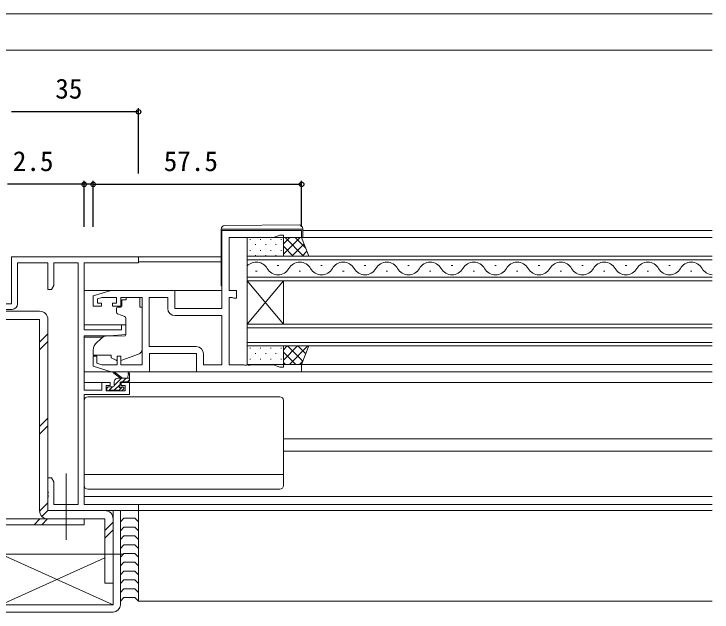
# Model space of a CAD drawing. Units: millimetres, scale not verified. Extents: x -437 to 438, y -554 to 551.
# Drawn here: x -326.2 to -133.6, y -406.2 to -241.2 of the extents above; entities that cross this region are included whole.
import ezdxf
from ezdxf.enums import TextEntityAlignment as Align

# ---------------------------------------------------------------- set-up
doc = ezdxf.new("R2010")
doc.units = ezdxf.units.MM
doc.header["$LTSCALE"] = 4
for name, color, linetype, lineweight in [('0-2_YKK_11', 1, 'Continuous', 18), ('0-4_YKK_12', 2, 'Continuous', 18), ('0-5_YKK_13', 4, 'Continuous', 18)]:
    doc.layers.add(name, color=color, linetype=linetype, lineweight=lineweight)
doc.layers.add('0-7_YKK_D', color=6, linetype='Continuous')
doc.styles.add('ＭＳ ゴシック', font='')
doc.styles.get('ＭＳ ゴシック').set_extended_font_data('MS Gothic')

msp = doc.modelspace()

# ---------------------------------------------------------------- linework, layer by layer
at = {"layer": '0-2_YKK_11'}
for p, q in [((-319.1, -325.5), (-319.1, -378.2)), ((-319.1, -331.708), (-316.8, -329.408)), ((-319.1, -333.831), (-316.8, -331.531)), ((-319.1, -355.042), (-316.8, -352.742)), ((-319.1, -357.165), (-316.8, -354.865)), ((-319.094, -378.371), (-316.8, -376.077)), ((-318.426, -379.826), (-316.8, -378.2)), ((-318.989, -380.5), (-320.589, -382.1)), ((-316.866, -380.5), (-318.466, -382.1)), ((-301.101, -383.713), (-298.801, -381.413)), ((-301.101, -385.836), (-298.801, -383.536))]:
    msp.add_line(p, q, dxfattribs=at)
at = {"layer": '0-2_YKK_11', "color": 7}
for points in [[(-275.8, -339.9), (-246.8, -339.9), (-246.8, -337.9), (-251.8, -337.9), (-251.8, -338.6), (-252.8, -338.6), (-254.531, -337.97), (-260.842, -337.97), (-261.025, -338.09), (-261.575, -338.09), (-261.758, -337.97), (-261.842, -337.97), (-262.025, -338.09), (-262.575, -338.09), (-262.758, -337.97), (-266.8, -337.97), (-266.8, -319.43), (-265.927, -319.43), (-265.764, -319.515), (-265.6, -319.6), (-264.8, -319.6), (-264.8, -317.5), (-266.8, -317.5), (-266.8, -302.83), (-254.531, -302.83), (-252.8, -302.2), (-251.8, -302.2), (-251.8, -302.9), (-246.8, -302.9), (-246.8, -300.9), (-268.8, -300.9), (-268.8, -322.5), (-281.8, -322.5), (-281.8, -317.5), (-299.3, -317.5), (-304.3, -319), (-304.3, -321.8), (-302, -321.8), (-302, -321), (-303.1, -321)], [(-303.1, -321), (-303.1, -319.788), (-301.905, -319.43), (-297.9, -319.43), (-297.9, -321), (-299, -321), (-299, -321.8), (-296.7, -321.8), (-296.7, -319.43), (-290.8, -319.43), (-290.8, -337.97), (-296.7, -337.97), (-296.7, -335.6), (-297.7, -335.6), (-297.7, -337.97), (-301.905, -337.97), (-303.3, -337.552), (-303.3, -335.6), (-304.3, -335.6), (-304.3, -338.4), (-299.3, -339.9), (-288.8, -339.9), (-288.8, -334.9), (-275.8, -334.9), (-275.8, -339.9)], [(-288.87, -319.43), (-288.87, -332.97), (-275.87, -332.97)], [(-283.73, -322.43), (-283.73, -319.43), (-288.87, -319.43)], [(-273.87, -334.97), (-273.87, -337.97), (-268.8, -337.97), (-268.8, -324.43), (-281.73, -324.43)]]:
    msp.add_lwpolyline(points, dxfattribs=at)
at = {"layer": '0-2_YKK_11', "color": 211}
for points in [[(-306.8, -309.83), (-291.8, -309.83), (-291.8, -308.2), (-326.8, -308.2), (-326.8, -321.2), (-336.8, -321.2), (-336.8, -322.7), (-326.67, -322.7)], [(-325.17, -321.2), (-325.17, -309.83), (-316.8, -309.83), (-316.8, -317.2), (-315.8, -317.2), (-315.17, -316.109), (-315.17, -309.83), (-308.43, -309.83)], [(-308.43, -309.83), (-308.43, -376.57), (-315.17, -376.57), (-315.17, -370.291), (-315.8, -369.2), (-316.8, -369.2), (-316.8, -372.742), (-316.68, -372.925), (-316.68, -373.475), (-316.8, -373.658), (-316.8, -373.742), (-316.68, -373.925), (-316.68, -374.475), (-316.8, -374.658), (-316.8, -378.2), (-291.8, -378.2), (-291.8, -376.57), (-306.8, -376.57), (-306.8, -346.2), (-294.3, -346.2), (-294.3, -342.9), (-296.6, -342.9), (-296.6, -343.7), (-295.5, -343.7), (-295.5, -345.2), (-300.7, -345.2), (-300.7, -343.7), (-299.6, -343.7), (-299.6, -342.9), (-301.9, -342.9), (-301.9, -345), (-306.8, -345), (-306.8, -330), (-299.8, -330), (-295.3, -329.606), (-295.3, -327), (-296.5, -327), (-296.5, -328.3), (-306.8, -328.3), (-306.8, -309.83)]]:
    msp.add_lwpolyline(points, dxfattribs=at)
at = {"layer": '0-2_YKK_11'}
for points in [[(-319.1, -323.2), (-336.8, -323.2), (-336.8, -325.5), (-319.1, -325.5)], [(-301.101, -378.2), (-316.8, -378.2), (-316.8, -325.5)], [(-340.2, -380.5), (-306.8, -380.5), (-306.8, -382.1), (-340.2, -382.1)], [(-316.8, -380.5), (-301.101, -380.5), (-301.101, -398.2), (-298.801, -398.2), (-298.801, -380.5)]]:
    msp.add_lwpolyline(points, dxfattribs=at)
at = {"layer": '0-2_YKK_11', "color": 211}
msp.add_arc((-326.67, -321.2), 1.5, 270.00001, 359.99999, dxfattribs=at)
at = {"layer": '0-2_YKK_11'}
for centre, start, end in [((-319.1, -325.5), 0, 90), ((-316.8, -378.2), 180, 270), ((-301.101, -380.5), 359.99999, 90)]:
    msp.add_arc(centre, 2.3, start, end, dxfattribs=at)
at = {"layer": '0-2_YKK_11', "color": 7}
for centre, start, end in [((-281.73, -322.43), 180.00001, 269.99999), ((-275.87, -334.97), 0.00001, 89.99999)]:
    msp.add_arc(centre, 2, start, end, dxfattribs=at)
at = {"layer": '0-4_YKK_12'}
for p, q in [((-351.8, -241.2), (-133.557, -241.2)), ((-341.8, -251.2), (-133.557, -251.2)), ((-246.5, -300.9), (-133.557, -300.9)), ((-247.3, -302.9), (-133.557, -302.9)), ((-261.8, -308), (-133.557, -308)), ((-261.8, -314.8), (-261.8, -308)), ((-292.1, -308.2), (-269, -308.2)), ((-291.8, -309.6), (-269, -309.6)), ((-133.557, -309), (-261.8, -309)), ((-253.5, -310.64), (-253.1, -310.64)), ((-241.5, -310.64), (-241.1, -310.64)), ((-229.5, -310.64), (-229.1, -310.64)), ((-217.5, -310.64), (-217.1, -310.64)), ((-205.5, -310.64), (-205.1, -310.64)), ((-193.5, -310.64), (-193.1, -310.64)), ((-181.5, -310.64), (-181.1, -310.64)), ((-169.5, -310.64), (-169.1, -310.64)), ((-157.5, -310.64), (-157.1, -310.64)), ((-145.5, -310.64), (-145.1, -310.64)), ((-261.8, -313.8), (-133.557, -313.8)), ((-259.5, -312.16), (-259.1, -312.16)), ((-247.5, -312.16), (-247.1, -312.16)), ((-235.5, -312.16), (-235.1, -312.16)), ((-223.5, -312.16), (-223.1, -312.16)), ((-211.5, -312.16), (-211.1, -312.16)), ((-199.5, -312.16), (-199.1, -312.16)), ((-187.5, -312.16), (-187.1, -312.16)), ((-175.5, -312.16), (-175.1, -312.16)), ((-163.5, -312.16), (-163.1, -312.16)), ((-151.5, -312.16), (-151.1, -312.16)), ((-139.5, -312.16), (-139.1, -312.16)), ((-261.8, -314.8), (-261.8, -326.8)), ((-251.8, -314.8), (-261.8, -326.8)), ((-251.8, -326.8), (-261.8, -314.8)), ((-133.557, -314.8), (-261.8, -314.8)), ((-251.8, -314.8), (-251.8, -326.8)), ((-306.8, -317.5), (-299.227, -317.5)), ((-282.3, -317.5), (-268.8, -317.5)), ((-306.8, -327), (-295.3, -327)), ((-261.8, -326.8), (-133.557, -326.8)), ((-261.8, -332.8), (-261.8, -326.8)), ((-133.557, -327.8), (-261.8, -327.8)), ((-306.8, -330.4), (-301.677, -330.4)), ((-261.8, -331.8), (-133.557, -331.8)), ((-133.557, -332.8), (-261.8, -332.8)), ((-247.3, -337.9), (-133.557, -337.9)), ((-247.3, -339.9), (-133.557, -339.9)), ((-306.8, -342.9), (-300.9, -342.9)), ((-295.3, -342.9), (-133.557, -342.9)), ((-251.8, -358.4), (-133.557, -358.4)), ((-251.8, -361.8), (-133.557, -361.8)), ((-306.8, -374.3), (-133.557, -374.3)), ((-306.5, -376.57), (-133.557, -376.57)), ((-292.1, -378.2), (-133.557, -378.2)), ((-291.8, -403.2), (-133.557, -403.2))]:
    msp.add_line(p, q, dxfattribs=at)
for centre, start, end in [((-259.3, -313.077), 29.20254, 136.67029), ((-247.3, -313.077), 29.20254, 150.79746), ((-235.3, -313.077), 29.20254, 150.79746), ((-223.3, -313.077), 29.20254, 150.79746), ((-211.3, -313.077), 29.20254, 150.79746), ((-199.3, -313.077), 29.20254, 150.79746), ((-187.3, -313.077), 29.20254, 150.79746), ((-175.3, -313.077), 29.20254, 150.79746), ((-163.3, -313.077), 29.20254, 150.79746), ((-151.3, -313.077), 29.20254, 150.79746), ((-139.3, -313.077), 29.20254, 150.79746), ((-253.3, -309.723), 209.20254, 330.79746), ((-241.3, -309.723), 209.20254, 330.79746), ((-229.3, -309.723), 209.20254, 330.79746), ((-217.3, -309.723), 209.20254, 330.79746), ((-205.3, -309.723), 209.20254, 330.79746), ((-193.3, -309.723), 209.20254, 330.79746), ((-181.3, -309.723), 209.20254, 330.79746), ((-169.3, -309.723), 209.20254, 330.79746), ((-157.3, -309.723), 209.20254, 330.79746), ((-145.3, -309.723), 209.20254, 330.79746), ((-133.3, -309.723), 209.20254, 265.72749)]:
    msp.add_arc(centre, 3.437, start, end, dxfattribs=at)
at = {"layer": '0-5_YKK_13'}
for p, q in [((-247.509, -299.412), (-268.009, -299.591)), ((-246.5, -300.6), (-246.5, -300.412)), ((-269, -300.6), (-269, -300.9)), ((-269, -315.9), (-269, -300.9)), ((-268.504, -300.6), (-247.004, -300.6)), ((-247.004, -300.6), (-246.5, -300.6)), ((-246.5, -300.9), (-246.5, -300.6)), ((-246.5, -300.9), (-246.5, -302.9)), ((-260.95, -303.32), (-260.95, -303.52)), ((-258.12, -303.32), (-258.12, -303.52)), ((-255.29, -303.32), (-255.29, -303.52)), ((-252.46, -303.32), (-252.46, -303.52)), ((-247.222, -302.9), (-251.8, -307.478)), ((-250.05, -302.9), (-251.8, -304.65)), ((-246.274, -308), (-251.374, -302.9)), ((-245.674, -305.772), (-248.546, -302.9)), ((-259.535, -304.735), (-259.535, -304.935)), ((-256.705, -304.735), (-256.705, -304.935)), ((-253.875, -304.735), (-253.875, -304.935)), ((-249.103, -308), (-251.8, -305.303)), ((-246.122, -304.629), (-249.494, -308)), ((-260.95, -306.35), (-260.95, -306.55)), ((-259.535, -307.765), (-259.535, -307.965)), ((-258.12, -306.35), (-258.12, -306.55)), ((-256.705, -307.765), (-256.705, -307.965)), ((-255.29, -306.35), (-255.29, -306.55)), ((-253.875, -307.765), (-253.875, -307.965)), ((-252.46, -306.35), (-252.46, -306.55)), ((-245.325, -306.66), (-246.665, -308)), ((-295.2, -319.43), (-291.4, -319.43)), ((-295.2, -319.43), (-295.2, -320.1)), ((-291.4, -319.43), (-291.4, -320.1)), ((-295.2, -320.1), (-296.37, -320.1)), ((-296.37, -321.1), (-296.37, -320.1)), ((-296.37, -321.1), (-296.37, -321.8)), ((-291.4, -321.1), (-291.4, -320.1)), ((-291.4, -322.1), (-291.4, -321.1)), ((-297.9, -322.4), (-297.9, -323.45)), ((-296.67, -322.1), (-297.6, -322.1)), ((-291.4, -322.1), (-290.8, -322.1)), ((-290.8, -333.655), (-290.8, -322.1)), ((-297.571, -323.92), (-295.571, -324.648)), ((-295.3, -325.096), (-295.3, -329.703)), ((-301.537, -330.283), (-303.228, -331.702)), ((-295.517, -330.002), (-300.903, -330.049)), ((-247.909, -332.8), (-251.8, -336.691)), ((-250.738, -332.8), (-251.8, -333.862)), ((-246.458, -337.028), (-250.687, -332.8)), ((-245.081, -332.8), (-250.181, -337.9)), ((-245.661, -334.997), (-247.858, -332.8)), ((-244.865, -332.965), (-245.03, -332.8)), ((-304.3, -334), (-304.3, -335.3)), ((-296.428, -336.741), (-291.791, -335.066)), ((-260.95, -333.339), (-260.95, -333.539)), ((-259.535, -334.754), (-259.535, -334.954)), ((-258.12, -333.339), (-258.12, -333.539)), ((-256.705, -334.754), (-256.705, -334.954)), ((-255.29, -333.339), (-255.29, -333.539)), ((-253.875, -334.754), (-253.875, -334.954)), ((-252.46, -333.339), (-252.46, -333.539)), ((-248.415, -337.9), (-251.8, -334.515)), ((-299.3, -335.6), (-299.3, -336.097)), ((-297.994, -336.706), (-299.3, -336.097)), ((-260.95, -336.369), (-260.95, -336.569)), ((-258.12, -336.369), (-258.12, -336.569)), ((-255.29, -336.369), (-255.29, -336.569)), ((-252.46, -336.369), (-252.46, -336.569)), ((-246.444, -336.991), (-247.353, -337.9)), ((-259.535, -337.784), (-259.535, -337.9)), ((-256.705, -337.784), (-256.705, -337.9)), ((-253.875, -337.784), (-253.875, -337.9)), ((-251.243, -337.9), (-251.8, -337.343)), ((-299.227, -339.9), (-306.8, -339.9)), ((-296.8, -341.7), (-298.619, -340.299)), ((-296.2, -341.7), (-298.418, -340.017)), ((-294.6, -340.574), (-294.799, -341.7)), ((-294.3, -342.4), (-294.3, -340.401)), ((-289.3, -339.9), (-275.3, -339.9)), ((-298.5, -343.667), (-296.533, -341.7)), ((-298.5, -343.8), (-298.5, -342.7)), ((-298.344, -342.164), (-298.036, -341.856)), ((-297.5, -341.7), (-294.3, -341.7)), ((-296.6, -342.7), (-294.6, -342.7)), ((-296.186, -342.7), (-295.186, -341.7)), ((-294.839, -342.7), (-294.3, -342.161)), ((-300.5, -344.4), (-300.5, -344.9)), ((-300.484, -344.304), (-300.296, -344.116)), ((-298.8, -344.1), (-300.2, -344.1)), ((-300.033, -345.2), (-298.933, -344.1)), ((-298.486, -345), (-296.9, -343.414)), ((-297.308, -345.169), (-296.239, -344.1)), ((-296.9, -343.639), (-296.9, -343)), ((-296.1, -344.1), (-296.439, -344.1)), ((-296.388, -345.112), (-295.888, -344.612)), ((-300.2, -345.2), (-299.7, -345.2)), ((-299.5, -345), (-297.4, -345)), ((-297.2, -345.2), (-296.6, -345.2)), ((-306.8, -371.3), (-306.8, -347.8)), ((-305.8, -346.8), (-252.8, -346.8)), ((-251.8, -371.3), (-251.8, -347.8)), ((-311.8, -386.3), (-311.8, -367.99)), ((-311.8, -381.499), (-311.8, -367.99)), ((-306.8, -368.26), (-251.8, -368.26)), ((-305.8, -372.3), (-252.8, -372.3)), ((-291.8, -378.2), (-291.8, -403.2)), ((-329.801, -390.2), (-301.101, -390.2)), ((-298.801, -404.2), (-329.801, -390.2)), ((-295.8, -390.2), (-310.8, -390.2)), ((-329.801, -404.2), (-301.101, -391.239))]:
    msp.add_line(p, q, dxfattribs=at)
at = {"layer": '0-5_YKK_13', "color": 1}
msp.add_line((-298.801, -406.2), (-329.801, -406.2), dxfattribs=at)
at = {"layer": '0-5_YKK_13'}
for points in [[(-269, -300.591), (-269, -300.6), (-268.504, -300.6)], [(-304.3, -335.3), (-299.3, -335.3), (-299.3, -335.6)], [(-296.801, -381.343), (-295.801, -380.343), (-292.8, -380.343), (-291.8, -381.343)], [(-296.801, -383.771), (-295.801, -382.771), (-292.8, -382.771), (-291.8, -383.771)], [(-296.801, -386.2), (-295.801, -385.2), (-292.8, -385.2), (-291.8, -386.2)], [(-296.801, -388.628), (-295.801, -387.628), (-292.8, -387.628), (-291.8, -388.628)], [(-296.801, -391.057), (-295.801, -390.057), (-292.8, -390.057), (-291.8, -391.057)], [(-296.801, -393.486), (-295.801, -392.486), (-292.8, -392.486), (-291.8, -393.486)], [(-296.801, -395.914), (-295.801, -394.914), (-292.8, -394.914), (-291.8, -395.914)], [(-296.801, -398.343), (-295.801, -397.343), (-292.8, -397.343), (-291.8, -398.343)], [(-296.801, -400.771), (-295.801, -399.771), (-292.8, -399.771), (-291.8, -400.771)], [(-296.801, -403.2), (-295.801, -402.2), (-292.8, -402.2), (-291.8, -403.2)]]:
    msp.add_lwpolyline(points, dxfattribs=at)
for points in [[(-251.8, -302.9), (-251.8, -308), (-261.8, -308), (-261.8, -302.9)], [(-251.8, -308), (-244.8, -308), (-246.8, -302.9), (-251.8, -302.9)], [(-251.8, -337.9), (-251.8, -332.8), (-261.8, -332.8), (-261.8, -337.9)], [(-251.8, -332.8), (-244.8, -332.8), (-246.8, -337.9), (-251.8, -337.9)]]:
    msp.add_lwpolyline(points, close=True, dxfattribs=at)
at = {"layer": '0-5_YKK_13', "color": 1}
msp.add_lwpolyline([(-329.801, -390.2), (-329.801, -404.2), (-298.801, -404.2), (-298.801, -378.2), (-296.801, -378.2), (-296.801, -404.2)], dxfattribs=at)
at = {"layer": '0-5_YKK_13'}
for centre, radius, start, end in [((-268, -300.591), 1, 90.5, 180), ((-247.5, -300.412), 1, 0, 90.5), ((-268.5, -315.9), 0.5, 180, 233.13017), ((-297.6, -322.4), 0.3, 90, 180), ((-297.4, -323.45), 0.5, 180, 250), ((-296.67, -321.8), 0.3, 270, 0), ((-295.8, -325.096), 0.5, 0, 70), ((-300.894, -331.049), 1, 90.5, 130), ((-295.6, -329.703), 0.3, 270.5, 0), ((-301.3, -334), 3, 130, 180), ((-292.3, -333.655), 1.5, 289.85326, 0), ((-297.571, -335.8), 1, 245, 262.59308), ((-296.768, -335.8), 1, 273.88684, 289.85326), ((-298.6, -340.1), 0.2, 24.41711, 264.41711), ((-294.5, -340.401), 0.2, 360, 240), ((-297.5, -342.7), 1, 90, 180), ((-296.6, -343), 0.3, 90, 180), ((-294.6, -342.4), 0.3, 270, 360), ((-300.2, -344.4), 0.3, 90, 180), ((-298.8, -343.8), 0.3, 270, 360), ((-296.9, -344.1), 0.25, 123.05573, 326.94427), ((-297.2, -343.639), 0.3, 303.05573, 360), ((-296.439, -344.4), 0.3, 90, 146.94427), ((-296.1, -344.4), 0.3, 315, 90), ((-300.2, -344.9), 0.3, 180, 270), ((-299.7, -345), 0.2, 270, 360), ((-297.2, -345), 0.2, 180, 270), ((-296.6, -344.9), 0.3, 270, 315), ((-305.8, -347.8), 1, 90, 180), ((-252.8, -347.8), 1, 0, 90), ((-305.8, -371.3), 1, 180, 270), ((-252.8, -371.3), 1, 270, 0)]:
    msp.add_arc(centre, radius, start, end, dxfattribs=at)
at = {"layer": '0-5_YKK_13', "color": 1}
msp.add_arc((-298.801, -404.2), 2, 270, 0, dxfattribs=at)
at = {"layer": '0-7_YKK_D'}
for p, q in [((-291.8, -285.2), (-291.8, -267.2)), ((-291.8, -268.2), (-326.8, -268.2)), ((-306.8, -288.2), (-327.917, -288.2)), ((-306.8, -299.9), (-306.8, -287.2)), ((-304.3, -288.2), (-306.8, -288.2)), ((-304.3, -299.9), (-304.3, -287.2)), ((-304.3, -299.9), (-304.3, -287.2)), ((-304.3, -288.2), (-246.8, -288.2)), ((-304.3, -288.2), (-301.75, -288.2)), ((-246.8, -299.9), (-246.8, -287.2))]:
    msp.add_line(p, q, dxfattribs=at)
for centre in [(-291.8, -268.2), (-306.8, -288.2), (-304.3, -288.2), (-304.3, -288.2), (-246.8, -288.2)]:
    msp.add_circle(centre, 0.637, dxfattribs=at)

# ---------------------------------------------------------------- texts
at = {"layer": '0-7_YKK_D', "style": 'ＭＳ ゴシック'}
for s, p in [('35', (-314.755, -266.2)), ('2.5', (-326.471, -286.2)), ('57.5', (-284.84, -286.2))]:
    msp.add_text(s, height=5.499, dxfattribs=at).set_placement(p, align=Align.BOTTOM_LEFT)

doc.saveas('drawing.dxf')
